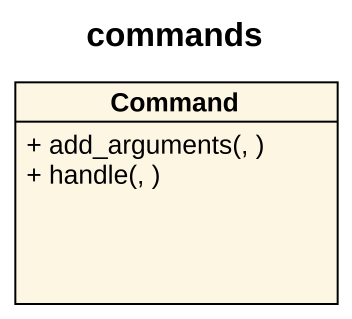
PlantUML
@startuml
title commands
hide circle
hide empty members
skinparam classAttributeIconSize 0
class Command {
  + add_arguments(, )
  + handle(, )
}
@enduml
